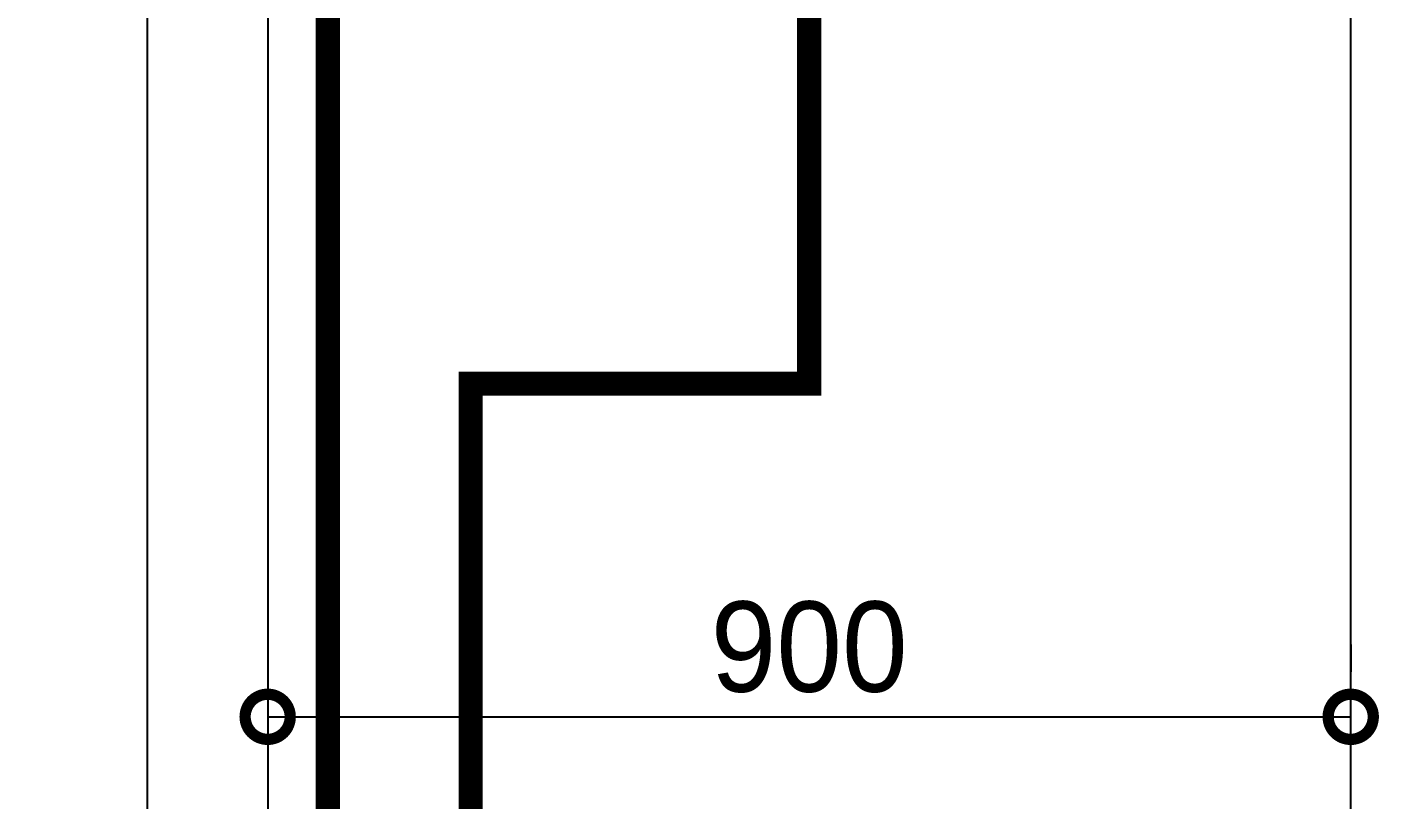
# Model space of a CAD drawing. Header units: millimetres. Extents: x 144680 to 246943, y -177515 to -149396.
# Drawn here: x 225632 to 226756, y -172988 to -172346 of the extents above; entities that cross this region are included whole.
import ezdxf

# ---------------------------------------------------------------- set-up
doc = ezdxf.new("R2010")
doc.units = ezdxf.units.MM
doc.header["$LTSCALE"] = 50
doc.linetypes.add('HID', pattern=[2.5, 1.5, -1])
doc.linetypes.add('HID2', pattern=[1, 0.5, -0.5])
for name, color, linetype in [('07-DIM WAL', 5, 'Continuous'), ('3.기호.계단선', 30, 'Continuous'), ('CEIL-LIGHT', 7, 'Continuous'), ('WALL', 2, 'Continuous')]:
    doc.layers.add(name, color=color, linetype=linetype)
doc.styles.add('스타일1', font='')
doc.styles.get('스타일1').set_extended_font_data('HYwulM')
doc.dimstyles.new('30', dxfattribs={"dimscale": 30, "dimtxt": 2.5, "dimasz": 2.5, "dimexe": 1.25, "dimexo": 2, "dimtad": 1, "dimdec": 0, "dimtxsty": '스타일1', "dimblk": 'DOTSMALL', "dimcen": 2.5, "dimclrd": 1, "dimclre": 1, "dimclrt": 2, "dimadec": 0, "dimazin": 0, "dimtfac": 1, "dimtix": 1, "dimtmove": 0, "dimatfit": 3, "dimldrblk": 'DOTSMALL', "dimfxl": 1.25, "dimarcsym": 0})

# ---------------------------------------------------------------- blocks, each defined once
blk = doc.blocks.new('vudauseeh')
at = {"layer": 'WALL', "color": 2}
blk.add_line((142460, -173400), (142460, -170110), dxfattribs=at)
blk = doc.blocks.new('cjswjdeh2')
blk.add_blockref('vudauseeh', (85552.9, 2316.5))
blk = doc.blocks.new('_DOTSMALL')
at = {"color": 0, "linetype": 'ByBlock', "const_width": 0.5}
blk.add_lwpolyline([(-0.0625, 0, 1), (0.0625, 0, 1)], format="xyb", close=True, dxfattribs=at)
blk = doc.blocks.new('*D150')
at = {"layer": '07-DIM WAL', "color": 1, "lineweight": -2, "transparency": 16777216}
for p, q in [((225832.2, -172858.5), (225832.2, -172881)), ((226732.2, -172858.5), (226732.2, -172881)), ((225832.2, -172918.5), (226732.2, -172918.5))]:
    blk.add_line(p, q, dxfattribs=at)
at = {"layer": 'Defpoints', "color": 0, "transparency": 16777216}
for p in [(225832.2, -172918.5), (226732.2, -172918.5), (226732.2, -172918.5)]:
    blk.add_point(p, dxfattribs=at)
at = {"layer": '07-DIM WAL', "color": 1, "lineweight": -2, "transparency": 16777216, "xscale": 75, "yscale": 75, "zscale": 75, "rotation": 180}
blk.add_blockref('_DOTSMALL', (225832.2, -172918.5), dxfattribs=at)
at = {"layer": '07-DIM WAL', "color": 1, "lineweight": -2, "transparency": 16777216, "xscale": 75, "yscale": 75, "zscale": 75}
blk.add_blockref('_DOTSMALL', (226732.2, -172918.5), dxfattribs=at)
at = {"layer": '07-DIM WAL', "color": 2, "transparency": 16777216, "insert": (226282.2, -172860.7), "char_height": 75, "attachment_point": 5, "style": '스타일1'}
blk.add_mtext('900', dxfattribs=at)

msp = doc.modelspace()

# ---------------------------------------------------------------- linework, layer by layer
at = {"layer": '3.기호.계단선', "color": 10, "linetype": 'HID'}
msp.add_lwpolyline([(225882.2, -170110, 20, 20, 0), (225882.2, -173400.5, 20, 20, 0)], format="xyseb", dxfattribs=at)
at = {"layer": '3.기호.계단선', "color": 140, "linetype": 'HID2', "const_width": 20}
msp.add_lwpolyline([(223942.8, -174215.2), (226000.8, -174215.2), (226000.8, -172641.8), (226282.2, -172641.8), (226282.2, -172326.9)], dxfattribs=at)
at = {"layer": 'CEIL-LIGHT'}
msp.add_line((226732.2, -173200), (226732.2, -170110), dxfattribs=at)
msp.add_lwpolyline([(225832.2, -170110), (225832.2, -173400)], dxfattribs=at)

# ---------------------------------------------------------------- block references
msp.add_blockref('cjswjdeh2', (-2280.7, -2316.5))

# ---------------------------------------------------------------- dimensions: what is measured, and where the dimension line sits
at = {"layer": '07-DIM WAL'}
dim = msp.add_linear_dim(base=(226732.2, -172918.5), p1=(225832.2, -172918.5), p2=(226732.2, -172918.5), dimstyle='30', dxfattribs=at)
dim.commit()
dim.dimension.update_dxf_attribs({"geometry": '*D150', "text_midpoint": (226282.2, -172860.7)})

doc.saveas('drawing.dxf')
